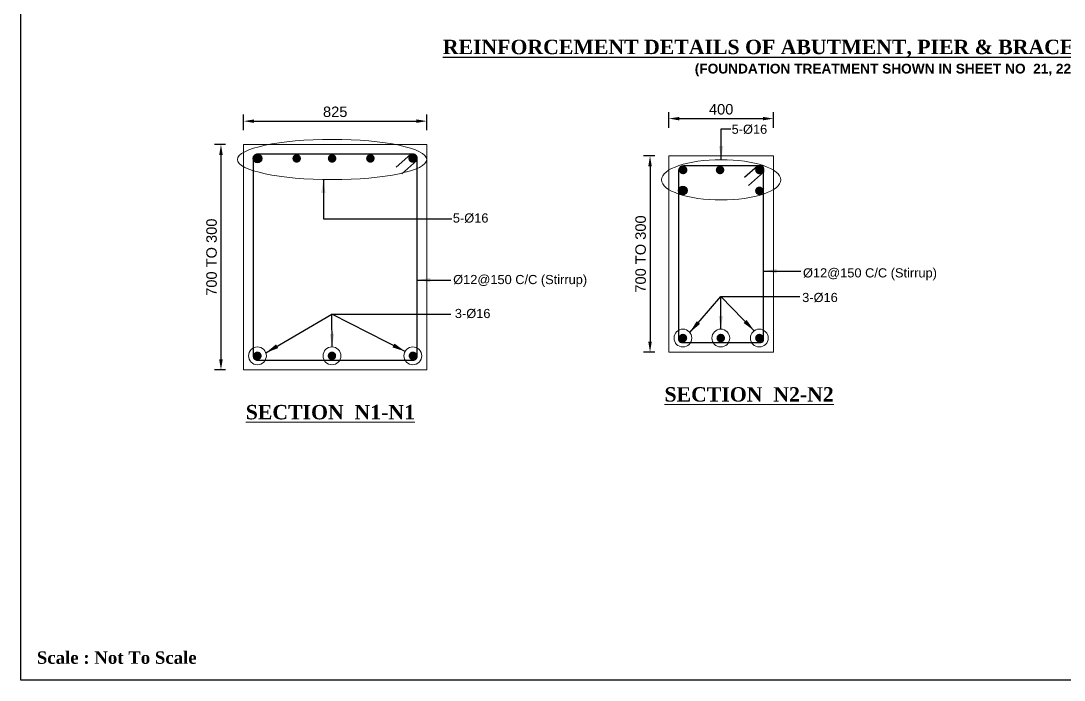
# Model space of a CAD drawing. Extents: x -358915 to 1258323, y -1667244 to -305611.
# Drawn here: x 506620 to 514588, y -1481914 to -1476878 of the extents above; entities that cross this region are included whole.
import ezdxf

# ---------------------------------------------------------------- set-up
doc = ezdxf.new("R2010")
doc.units = 0
doc.header["$LTSCALE"] = 300
doc.header["$MEASUREMENT"] = 0
doc.layers.get('DEFPOINTS').update_dxf_attribs({"linetype": 'CONTINUOUS'})
for name, color, linetype, lineweight in [('Dim', 7, 'CONTINUOUS', 9), ('reinforcement', 1, 'CONTINUOUS', 15), ('str', 7, 'CONTINUOUS', 25), ('text1', 7, 'CONTINUOUS', 20)]:
    doc.layers.add(name, color=color, linetype=linetype, lineweight=lineweight)
for name, color, linetype in [('LINE', 7, 'CONTINUOUS'), ('TEXT', 10, 'CONTINUOUS'), ('TXT', 7, 'CONTINUOUS')]:
    doc.layers.add(name, color=color, linetype=linetype)
doc.styles.add('Arial', font='arial.ttf')
doc.styles.add('DIM', font='isocp3.shx')
doc.styles.add('Times New Roman', font='times.ttf')
doc.dimstyles.new('dim_50', dxfattribs={"dimtxt": 100, "dimasz": 100, "dimexe": 50, "dimexo": 30, "dimgap": 30, "dimtad": 1, "dimdec": 0, "dimzin": 0, "dimdsep": 46, "dimtxsty": 'DIM', "dimcen": 0.09, "dimclrd": 5, "dimclre": 5, "dimclrt": 7, "dimadec": 0, "dimazin": 0, "dimtfac": 1, "dimtdec": 0, "dimtmove": 0, "dimatfit": 3, "dimfxl": 1, "dimtolj": 1, "dimtzin": 0, "dimarcsym": 1})

# ---------------------------------------------------------------- blocks, each defined once
blk = doc.blocks.new('*D637')
at = {"layer": 'DEFPOINTS', "color": 0, "transparency": 16777216}
for p in [(512368.3, -1477624.7), (511569.2, -1477724), (512368.3, -1477724)]:
    blk.add_point(p, dxfattribs=at)
at = {"layer": 'Dim', "color": 5, "lineweight": -2, "transparency": 16777216}
for p, q in [((511569.2, -1477694), (511569.2, -1477574.7)), ((512368.3, -1477694), (512368.3, -1477574.7)), ((511649.2, -1477624.7), (512288.3, -1477624.7))]:
    blk.add_line(p, q, dxfattribs=at)
at = {"layer": 'Dim', "color": 5, "transparency": 16777216}
for points in [[(511649.2, -1477611.4), (511649.2, -1477638.1), (511569.2, -1477624.7)], [(512288.3, -1477611.4), (512288.3, -1477638.1), (512368.3, -1477624.7)]]:
    blk.add_solid(points, dxfattribs=at)
at = {"layer": 'Dim', "color": 7, "lineweight": 18, "transparency": 16777216, "insert": (511968.8, -1477553.9), "char_height": 80, "attachment_point": 5, "style": 'Arial'}
blk.add_mtext('\\A1;400', dxfattribs=at)
blk = doc.blocks.new('*D639')
at = {"layer": 'DEFPOINTS', "color": 0, "transparency": 16777216}
for p in [(511491, -1477909.6), (511425.4, -1479408.7), (511491, -1479408.7)]:
    blk.add_point(p, dxfattribs=at)
at = {"layer": 'Dim', "color": 5, "lineweight": -2, "transparency": 16777216}
for p, q in [((511461, -1477909.6), (511375.4, -1477909.6)), ((511425.4, -1477989.6), (511425.4, -1479328.7)), ((511461, -1479408.7), (511375.4, -1479408.7))]:
    blk.add_line(p, q, dxfattribs=at)
at = {"layer": 'Dim', "color": 5, "transparency": 16777216}
for points in [[(511412.1, -1477989.6), (511438.8, -1477989.6), (511425.4, -1477909.6)], [(511412.1, -1479328.7), (511438.8, -1479328.7), (511425.4, -1479408.7)]]:
    blk.add_solid(points, dxfattribs=at)
at = {"layer": 'Dim', "color": 7, "lineweight": 18, "transparency": 16777216, "insert": (511354, -1478659.1), "char_height": 80, "attachment_point": 5, "rotation": 90, "style": 'Arial'}
blk.add_mtext('\\A1;700 TO 300', dxfattribs=at)
blk = doc.blocks.new('*D638')
at = {"layer": 'DEFPOINTS', "color": 0, "transparency": 16777216}
for p in [(509720.6, -1477644.1), (508321.4, -1477743.3), (509720.6, -1477743.3)]:
    blk.add_point(p, dxfattribs=at)
at = {"layer": 'Dim', "color": 5, "lineweight": -2, "transparency": 16777216}
for p, q in [((508321.4, -1477713.3), (508321.4, -1477594.1)), ((508401.4, -1477644.1), (509640.6, -1477644.1)), ((509720.6, -1477713.3), (509720.6, -1477594.1))]:
    blk.add_line(p, q, dxfattribs=at)
at = {"layer": 'Dim', "color": 5, "transparency": 16777216}
for points in [[(508401.4, -1477630.8), (508401.4, -1477657.4), (508321.4, -1477644.1)], [(509640.6, -1477630.8), (509640.6, -1477657.4), (509720.6, -1477644.1)]]:
    blk.add_solid(points, dxfattribs=at)
at = {"layer": 'Dim', "color": 7, "lineweight": 18, "transparency": 16777216, "insert": (509021, -1477573.2), "char_height": 80, "attachment_point": 5, "style": 'Arial'}
blk.add_mtext('\\A1;825', dxfattribs=at)
blk = doc.blocks.new('*D640')
at = {"layer": 'DEFPOINTS', "color": 0, "transparency": 16777216}
for p in [(508213.9, -1477822.2), (508148.4, -1479544.5), (508213.9, -1479544.5)]:
    blk.add_point(p, dxfattribs=at)
at = {"layer": 'Dim', "color": 5, "lineweight": -2, "transparency": 16777216}
for p, q in [((508183.9, -1477822.2), (508098.4, -1477822.2)), ((508148.4, -1477902.2), (508148.4, -1479464.5)), ((508183.9, -1479544.5), (508098.4, -1479544.5))]:
    blk.add_line(p, q, dxfattribs=at)
at = {"layer": 'Dim', "color": 5, "transparency": 16777216}
for points in [[(508135, -1477902.2), (508161.7, -1477902.2), (508148.4, -1477822.2)], [(508135, -1479464.5), (508161.7, -1479464.5), (508148.4, -1479544.5)]]:
    blk.add_solid(points, dxfattribs=at)
at = {"layer": 'Dim', "color": 7, "lineweight": 18, "transparency": 16777216, "insert": (508076.9, -1478683.4), "char_height": 80, "attachment_point": 5, "rotation": 90, "style": 'Arial'}
blk.add_mtext('\\A1;700 TO 300', dxfattribs=at)

msp = doc.modelspace()

# ---------------------------------------------------------------- hatches: boundary and pattern name
at = {"layer": 'reinforcement', "lineweight": 25}
for points in [[(508460.8, -1477928.9, 1), (508395.3, -1477928.9, 1)], [(508759.6, -1477928.9, 1), (508694.1, -1477928.9, 1)], [(509030, -1477928.9, 1), (508964.4, -1477928.9, 1)], [(509257, -1477928.9, -1), (509322.6, -1477928.9, -1)], [(509579.2, -1477928.9, -1), (509644.7, -1477928.9, -1)], [(511711.2, -1478017.3, 1), (511645.7, -1478017.3, 1)], [(511927.8, -1478017.3, -1), (511993.3, -1478017.3, -1)], [(512227.9, -1478017.3, -1), (512293.5, -1478017.3, -1)], [(511709.6, -1478174, 1), (511644, -1478174, 1)], [(512227.9, -1478176.3, -1), (512293.5, -1478176.3, -1)], [(511709.6, -1479301, -1), (511644, -1479301, -1)], [(511998.6, -1479301, -1), (511933, -1479301, -1)], [(512227.9, -1479301, 1), (512293.5, -1479301, 1)], [(508459.6, -1479436.8, -1), (508394.1, -1479436.8, -1)], [(509028.6, -1479436.8, -1), (508963.1, -1479436.8, -1)], [(509581.7, -1479436.8, 1), (509647.3, -1479436.8, 1)]]:
    msp.add_hatch(color=256, dxfattribs=at).paths.add_polyline_path(points)

# ---------------------------------------------------------------- linework, layer by layer
at = {"layer": 'Dim', "color": 5}
for centre in [(511676.8, -1479301), (511965.9, -1479301), (512260.2, -1479301), (508426.9, -1479436.8), (508996, -1479436.8), (509614, -1479436.8)]:
    msp.add_circle(centre, 68.1, dxfattribs=at)
at = {"layer": 'Dim', "color": 5, "lineweight": 15}
for centre, major_axis, ratio in [((508997.2, -1477937.1), (-723.4, 0), 0.212432), ((511968.8, -1478092.4), (-456, 0), 0.336997)]:
    msp.add_ellipse(centre, major_axis=major_axis, ratio=ratio, dxfattribs=at)
at = {"layer": 'LINE'}
msp.add_lwpolyline([(523493.2, -1481913.9), (506620, -1481913.9), (506620, -1469982.2), (523493.2, -1469982.2)], close=True, dxfattribs=at)
at = {"layer": 'reinforcement', "lineweight": 25}
for p, q in [((509598, -1477896.2), (509486.8, -1477994.5)), ((509644.6, -1477945), (509529.1, -1478047.1)), ((511644.2, -1478020.6), (511644.2, -1479311.2)), ((512270.8, -1477984.6), (511680.2, -1477984.6)), ((512293.3, -1478033.4), (512177.9, -1478135.4)), ((512293.3, -1479311.2), (512293.3, -1478007.1)), ((511666.7, -1479333.7), (512270.8, -1479333.7))]:
    msp.add_line(p, q, dxfattribs=at)
msp.add_lwpolyline([(508425.4, -1479470.5), (509616.6, -1479470.5, 0.414214), (509646.6, -1479440.5), (509646.6, -1477926.2, 0.414214), (509616.6, -1477896.2), (508425.4, -1477896.2, 0.414214), (508395.4, -1477926.2), (508395.4, -1479440.5, 0.414214)], format="xyb", close=True, dxfattribs=at)
msp.add_lwpolyline([(512146.3, -1478071.2), (512247.2, -1477984.6), (512270.8, -1477984.6), (512286.8, -1477991.1), (512293.3, -1478007.1), (512293.3, -1478033.4)], dxfattribs=at)
for centre in [(508428.1, -1477928.9), (511676.8, -1478174)]:
    msp.add_circle(centre, 32.8, dxfattribs=at)
for centre, radius, start, end in [((508431.4, -1477932.2), 36, 90, 180), ((509622.1, -1477918.7), 22.5, 0, 90), ((511680.2, -1478020.6), 36, 90, 180), ((512270.8, -1478007.1), 22.5, 0, 90), ((511666.7, -1479311.2), 22.5, 180, 270), ((512270.8, -1479311.2), 22.5, 270, 0)]:
    msp.add_arc(centre, radius, start, end, dxfattribs=at)
at = {"layer": 'str', "lineweight": 18}
for points in [[(508321.4, -1479544.5), (509720.6, -1479544.5), (509720.6, -1477822.2), (508321.4, -1477822.2)], [(511569.2, -1479408.7), (512368.3, -1479408.7), (512368.3, -1477909.6), (511569.2, -1477909.6)]]:
    msp.add_lwpolyline(points, close=True, dxfattribs=at)

# ---------------------------------------------------------------- texts
at = {"layer": 'TEXT', "color": 0, "linetype": 'ByBlock', "insert": (506742.1, -1481694.2), "char_height": 95.083, "width": 1762.698, "attachment_point": 1, "style": 'Arial'}
msp.add_mtext('{\\fTimes New Roman|b1|i0|c0|p18;Scale : Not To Scale}', dxfattribs=at)
at = {"layer": 'text1'}
for s, insert, char_height, width, attachment_point, style in [('5-%%C16', (512048.8, -1477743.4), 70, 1138.129, 7, 'Arial'), ('5-%%C16', (509919.6, -1478348.8), 70, 1138.129, 1, 'Arial'), ('%%C12@150 C/C (Stirrup)', (512593.8, -1478859), 70, 1411.012, 7, 'Arial'), ('%%C12@150 C/C (Stirrup)', (509922, -1478910), 70, 1331.422, 7, 'Arial'), ('3-%%C16', (512587.8, -1479028.6), 70, 389.054, 7, 'Arial'), ('3-%%C16', (509935, -1479150.9), 70, 1138.129, 7, 'Arial'), ('{\\fTimes New Roman|b1|i0|c0|p18;\\LSECTION  N2-N2}', (511536.1, -1479676.1), 110, 1362.777, 1, 'Times New Roman'), ('{\\fTimes New Roman|b1|i0|c0|p18;\\LSECTION  N1-N1}', (508337.8, -1479811.9), 110, 1962.777, 1, 'Times New Roman')]:
    msp.add_mtext(s, dxfattribs=dict(at, insert=insert, char_height=char_height, width=width, attachment_point=attachment_point, style=style))
at = {"layer": 'TXT', "color": 0, "insert": (513506, -1477162.5), "char_height": 64, "width": 7560.498, "attachment_point": 5}
msp.add_mtext('{\\fTimes New Roman|b1|i0|c0|p18;\\H1.719x;\\L\\C6;REINFORCEMENT DETAILS OF ABUTMENT, PIER & BRACE WALL ABOVE VENT OPENING\\P\\fArial|b1|i0|c0|p34;\\H0.6788x;\\l\\C7;(FOUNDATION TREATMENT SHOWN IN SHEET NO  21, 22 & 23 OF 25\\H1x;) }', dxfattribs=at)

# ---------------------------------------------------------------- dimensions: what is measured, and where the dimension line sits
at = {"layer": 'Dim', "lineweight": 18}
for base, p1, p2, text, picture, middle in [((509720.6, -1477644.1), (508321.4, -1477743.3), (509720.6, -1477743.3), '825', '*D638', (509021, -1477573.2)), ((512368.3, -1477624.7), (511569.2, -1477724), (512368.3, -1477724), '400', '*D637', (511968.8, -1477553.9))]:
    dim = msp.add_linear_dim(base=base, p1=p1, p2=p2, text=text, dimstyle='dim_50', override={"dimtxt": 80, "dimasz": 80, "dimtxsty": 'Arial'}, dxfattribs=at)
    dim.commit()
    dim.dimension.update_dxf_attribs({"geometry": picture, "text_midpoint": middle})
for base, p1, p2, picture, middle in [((508148.4, -1479544.5), (508213.9, -1477822.2), (508213.9, -1479544.5), '*D640', (508076.9, -1478683.4)), ((511425.4, -1479408.7), (511491, -1477909.6), (511491, -1479408.7), '*D639', (511354, -1478659.1))]:
    dim = msp.add_linear_dim(base=base, p1=p1, p2=p2, angle=90, text='700 TO 300', dimstyle='dim_50', override={"dimtxt": 80, "dimasz": 80, "dimtxsty": 'Arial'}, dxfattribs=at)
    dim.commit()
    dim.dimension.update_dxf_attribs({"geometry": picture, "text_midpoint": middle})

# ---------------------------------------------------------------- leaders
for points in [[(511968.8, -1477934.5), (511968.8, -1477702.3), (512041.7, -1477702.3)], [(508930.5, -1478092), (508930.5, -1478389.8), (509912.5, -1478389.8)], [(509646.6, -1478857.7), (509905, -1478857.7)], [(512293.3, -1478789.2), (512576.8, -1478789.2)], [(511729.5, -1479257.9), (511965.7, -1478983.9), (512570.8, -1478983.9)], [(511966, -1479232.9), (511965.7, -1478983.9), (512570.8, -1478983.9)], [(512221.3, -1479245.1), (511965.7, -1478983.9), (512570.8, -1478983.9)], [(508490.9, -1479413.7), (508996, -1479119.7), (509904.8, -1479119.7)], [(508997.2, -1479368.7), (508996, -1479119.7), (509904.8, -1479119.7)], [(509555, -1479402.8), (508996, -1479119.7), (509904.8, -1479119.7)]]:
    msp.add_leader(points, dimstyle='dim_50', dxfattribs=at)

doc.saveas('drawing.dxf')
